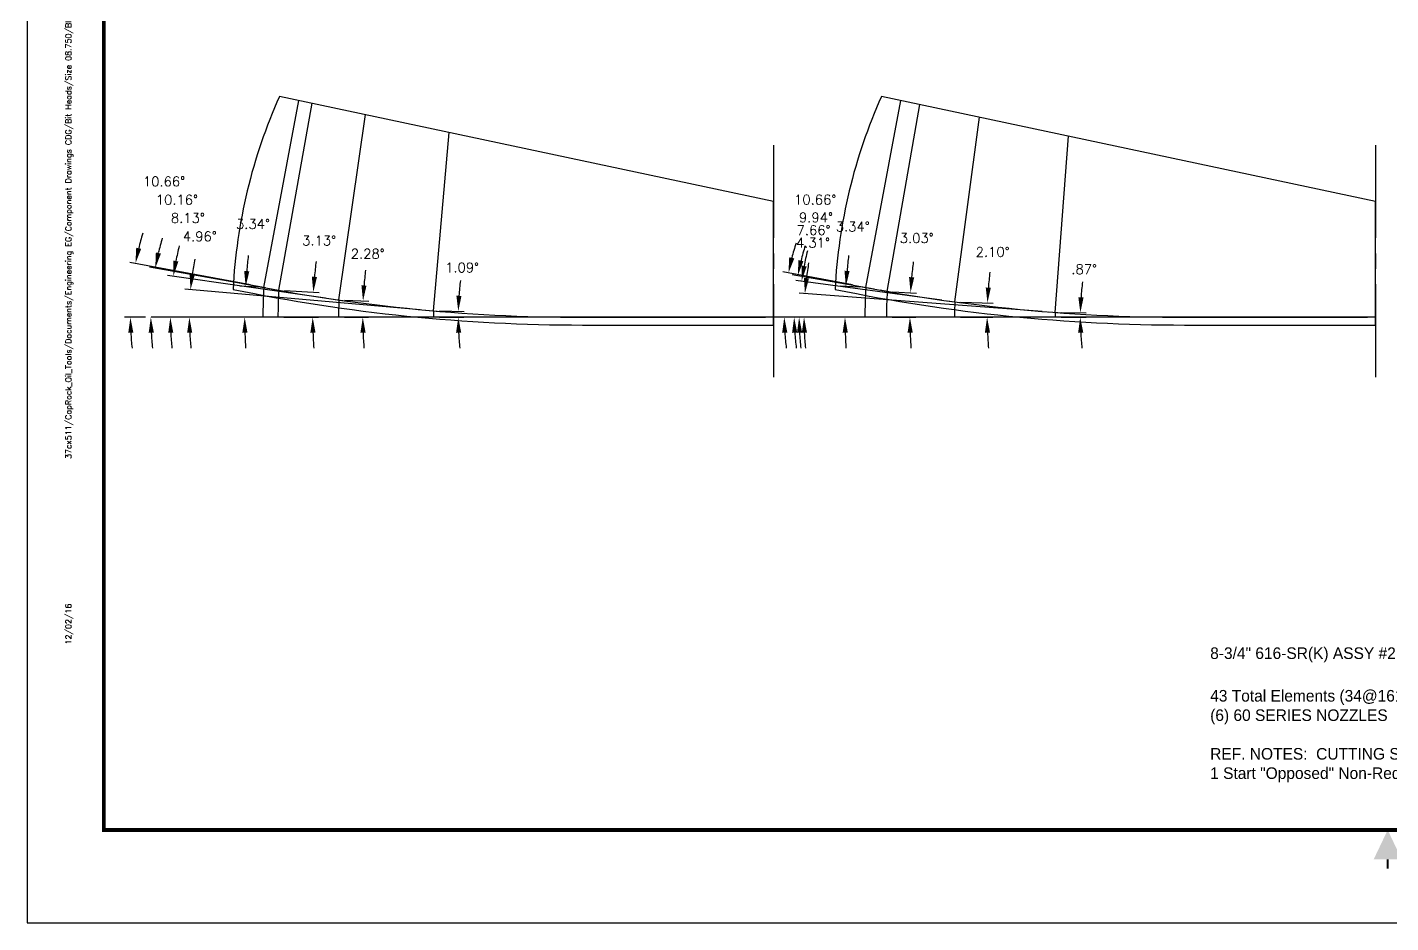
# Model space of a CAD drawing. Extents: x 25.7 to 69.7, y 0 to 17.
# Drawn here: x 25.66 to 36.68, y 0 to 7.24 of the extents above; entities that cross this region are included whole.
import ezdxf
from ezdxf.enums import TextEntityAlignment as Align

# ---------------------------------------------------------------- set-up
doc = ezdxf.new("R2010")
doc.units = 0
doc.header["$MEASUREMENT"] = 0
doc.linetypes.add('CENTER2', pattern=[1.125, 0.75, -0.125, 0.125, -0.125])
doc.layers.get('0').update_dxf_attribs({"linetype": 'CONTINUOUS'})
doc.layers.add('Blade_1', color=30, linetype='CONTINUOUS', true_color=0xff7f00)
doc.layers.add('Blade_2', color=7, linetype='CONTINUOUS', true_color=0xcccc00)
for name, color, linetype in [('CLine', 5, 'CENTER2'), ('Text', 3, 'CONTINUOUS'), ('Title Block', 7, 'CONTINUOUS')]:
    doc.layers.add(name, color=color, linetype=linetype)
doc.styles.add('RomanS', font='romans')
doc.dimstyles.get("Standard").update_dxf_attribs({"dimtxt": 0.078125, "dimasz": 0.125, "dimexe": 0.046875, "dimexo": 0.046875, "dimgap": 0.046875, "dimtad": 0, "dimtih": 1, "dimtoh": 1, "dimdec": 4, "dimzin": 4, "dimdsep": 46, "dimtxsty": 'RomanS', "dimcen": 0.09375, "dimclre": 9, "dimazin": 1, "dimtfac": 1, "dimtdec": 4, "dimtofl": 0, "dimtmove": 0, "dimatfit": 1, "dimfxl": 1, "dimtolj": 1, "dimtzin": 0, "dimarcsym": 0})

# ---------------------------------------------------------------- blocks, each defined once
blk = doc.blocks.new('COT_cblock')
at = {"layer": 'Title Block', "color": 8}
blk.add_lwpolyline([(0, 0), (22, 0), (22, 17), (0, 17)], close=True, dxfattribs=at)
at = {"layer": 'Title Block', "const_width": 0.03}
blk.add_lwpolyline([(21.38, 16.25), (0.62, 16.25), (0.62, 0.75), (21.38, 0.75)], close=True, dxfattribs=at)
at = {"layer": 'Title Block', "const_width": 0.015}
blk.add_lwpolyline([(11, 0.438), (11, 0.513)], dxfattribs=at)
at = {"layer": 'Title Block'}
blk.add_solid([(10.887, 0.513), (11.113, 0.513), (11, 0.75)], dxfattribs=at)
at = {"layer": 'Title Block', "color": 1, "style": 'RomanS', "flags": 8}
for tag, p in [('FNAME', (0.37, 3.75)), ('REVDATE', (0.37, 2.25)), ('USER', (0.37, 0.75))]:
    blk.add_attdef(tag, text='', height=0.047, rotation=90, dxfattribs=at).set_placement(p, align=Align.BOTTOM_LEFT)
at = {"layer": 'Title Block', "color": 3, "style": 'RomanS', "flags": 8}
for tag, height, p in [('DRAWN', 0.11, (16.95, 1.984)), ('TITL1', 0.125, (19.587, 1.684)), ('TITL2', 0.094, (19.587, 1.514)), ('TITL3', 0.094, (19.587, 1.374))]:
    blk.add_attdef(tag, text='', height=height, dxfattribs=at).set_placement(p, align=Align.MIDDLE_CENTER)
for tag, p in [('DDATE', (16.606, 1.672)), ('CHECK', (16.606, 1.406)), ('MATRL', (16.606, 1.149)), ('PDATE', (16.606, 0.883)), ('SCALE', (18.146, 0.855)), ('SHEET', (20.255, 0.855))]:
    blk.add_attdef(tag, text='', height=0.094, dxfattribs=at).set_placement(p, align=Align.MIDDLE_LEFT)
for tag, p in [('FSCM#', (18.587, 1.121)), ('DWG#', (20.06, 1.121)), ('REV#', (21.22, 1.121))]:
    blk.add_attdef(tag, text='', height=0.094, dxfattribs=at).set_placement(p, align=Align.TOP_CENTER)
blk = doc.blocks.new('*D394')
at = {"layer": 'Blade_1', "color": 9, "linetype": 'ByBlock', "lineweight": -2, "transparency": 16777216}
blk.add_line((28.831, 4.957), (26.928, 5.123), dxfattribs=at)
at = {"layer": 'Blade_1', "color": 0, "linetype": 'ByBlock', "lineweight": -2, "transparency": 16777216}
for start, end in [(169.477, 172.2572), (182.7801, 185.5603)]:
    blk.add_arc((29.542, 4.896), 2.576, start, end, dxfattribs=at)
at = {"layer": 'Blade_1', "color": 0, "linetype": 'ByBlock', "transparency": 16777216}
for points in [[(27.01, 5.241), (26.968, 5.245), (26.975, 5.119)], [(26.948, 4.77), (26.989, 4.771), (26.966, 4.896)]]:
    blk.add_solid(points, dxfattribs=at)
at = {"layer": 'Blade_1', "color": 0, "linetype": 'ByBlock', "transparency": 16777216, "insert": (27.05, 5.55), "char_height": 0.0781, "attachment_point": 5, "style": 'RomanS'}
blk.add_mtext('\\A1;4.96°', dxfattribs=at)
blk = doc.blocks.new('*D395')
at = {"layer": 'Blade_1', "color": 9, "linetype": 'ByBlock', "lineweight": -2, "transparency": 16777216}
for p, q in [((28.987, 4.947), (29.187, 4.943)), ((28.987, 4.896), (29.186, 4.896))]:
    blk.add_line(p, q, dxfattribs=at)
at = {"layer": 'Blade_1', "color": 0, "linetype": 'ByBlock', "lineweight": -2, "transparency": 16777216}
for start, end in [(173.2892, 176.0999), (182.8107, 185.6214)]:
    blk.add_arc((31.688, 4.896), 2.548, start, end, dxfattribs=at)
at = {"layer": 'Blade_1', "color": 0, "linetype": 'ByBlock', "transparency": 16777216}
for points in [[(29.166, 5.068), (29.125, 5.07), (29.14, 4.944)], [(29.122, 4.77), (29.164, 4.771), (29.14, 4.896)]]:
    blk.add_solid(points, dxfattribs=at)
at = {"layer": 'Blade_1', "color": 0, "linetype": 'ByBlock', "transparency": 16777216, "insert": (29.171, 5.298), "char_height": 0.0781, "attachment_point": 5, "style": 'RomanS'}
blk.add_mtext('\\A1;1.09°', dxfattribs=at)
blk = doc.blocks.new('*D400')
at = {"layer": 'Blade_1', "color": 9, "linetype": 'ByBlock', "lineweight": -2, "transparency": 16777216}
blk.add_line((28.066, 5.051), (26.789, 5.234), dxfattribs=at)
at = {"layer": 'Blade_1', "color": 0, "linetype": 'ByBlock', "lineweight": -2, "transparency": 16777216}
for start, end in [(165.7561, 168.8129), (183.0568, 186.1136)]:
    blk.add_arc((29.155, 4.896), 2.343, start, end, dxfattribs=at)
at = {"layer": 'Blade_1', "color": 0, "linetype": 'ByBlock', "transparency": 16777216}
for points in [[(26.877, 5.347), (26.836, 5.354), (26.836, 5.227)], [(26.795, 4.77), (26.836, 4.771), (26.812, 4.896)]]:
    blk.add_solid(points, dxfattribs=at)
at = {"layer": 'Blade_1', "color": 0, "linetype": 'ByBlock', "transparency": 16777216, "insert": (26.954, 5.698), "char_height": 0.0781, "attachment_point": 5, "style": 'RomanS'}
blk.add_mtext('\\A1;8.13°', dxfattribs=at)
blk = doc.blocks.new('*D401')
at = {"layer": 'Blade_1', "color": 9, "linetype": 'ByBlock', "lineweight": -2, "transparency": 16777216}
for p, q in [((28.222, 5.034), (28.417, 5.026)), ((28.219, 4.896), (28.415, 4.896))]:
    blk.add_line(p, q, dxfattribs=at)
at = {"layer": 'Blade_1', "color": 0, "linetype": 'ByBlock', "lineweight": -2, "transparency": 16777216}
for start, end in [(173.4023, 175.5594), (182.1572, 184.3143)]:
    blk.add_arc((31.688, 4.896), 3.32, start, end, dxfattribs=at)
at = {"layer": 'Blade_1', "color": 0, "linetype": 'ByBlock', "transparency": 16777216}
for points in [[(28.398, 5.152), (28.357, 5.154), (28.37, 5.028)], [(28.349, 4.77), (28.391, 4.771), (28.368, 4.896)]]:
    blk.add_solid(points, dxfattribs=at)
at = {"layer": 'Blade_1', "color": 0, "linetype": 'ByBlock', "transparency": 16777216, "insert": (28.408, 5.409), "char_height": 0.0781, "attachment_point": 5, "style": 'RomanS'}
blk.add_mtext('\\A1;2.28°', dxfattribs=at)
blk = doc.blocks.new('*D408')
at = {"layer": 'Blade_1', "color": 9, "linetype": 'ByBlock', "lineweight": -2, "transparency": 16777216}
for p, q in [((27.581, 5.133), (26.644, 5.301)), ((26.61, 4.896), (26.608, 4.896))]:
    blk.add_line(p, q, dxfattribs=at)
at = {"layer": 'Blade_1', "color": 0, "linetype": 'ByBlock', "lineweight": -2, "transparency": 16777216}
for start, end in [(163.4853, 166.6646), (183.1793, 186.3586)]:
    blk.add_arc((28.907, 4.896), 2.253, start, end, dxfattribs=at)
at = {"layer": 'Blade_1', "color": 0, "linetype": 'ByBlock', "transparency": 16777216}
for points in [[(26.736, 5.411), (26.695, 5.42), (26.69, 5.293)], [(26.637, 4.77), (26.679, 4.771), (26.654, 4.896)]]:
    blk.add_solid(points, dxfattribs=at)
at = {"layer": 'Blade_1', "color": 0, "linetype": 'ByBlock', "transparency": 16777216, "insert": (26.865, 5.846), "char_height": 0.0781, "attachment_point": 5, "style": 'RomanS'}
blk.add_mtext('\\A1;10.16°', dxfattribs=at)
blk = doc.blocks.new('*D409')
at = {"layer": 'Blade_1', "color": 9, "linetype": 'ByBlock', "lineweight": -2, "transparency": 16777216}
for p, q in [((27.735, 5.112), (28.015, 5.096)), ((27.729, 4.896), (28.01, 4.896))]:
    blk.add_line(p, q, dxfattribs=at)
at = {"layer": 'Blade_1', "color": 0, "linetype": 'ByBlock', "lineweight": -2, "transparency": 16777216}
for start, end in [(173.0295, 174.9521), (181.9226, 183.8452)]:
    blk.add_arc((31.688, 4.896), 3.725, start, end, dxfattribs=at)
at = {"layer": 'Blade_1', "color": 0, "linetype": 'ByBlock', "transparency": 16777216}
for points in [[(27.998, 5.222), (27.956, 5.225), (27.968, 5.099)], [(27.944, 4.77), (27.986, 4.771), (27.963, 4.896)]]:
    blk.add_solid(points, dxfattribs=at)
at = {"layer": 'Blade_1', "color": 0, "linetype": 'ByBlock', "transparency": 16777216, "insert": (28.015, 5.516), "char_height": 0.0781, "attachment_point": 5, "style": 'RomanS'}
blk.add_mtext('\\A1;3.13°', dxfattribs=at)
blk = doc.blocks.new('*D412')
at = {"layer": 'Blade_1', "color": 9, "linetype": 'ByBlock', "lineweight": -2, "transparency": 16777216}
for p, q in [((27.46, 5.157), (26.484, 5.34)), ((26.61, 4.896), (26.442, 4.896))]:
    blk.add_line(p, q, dxfattribs=at)
at = {"layer": 'Blade_1', "color": 0, "linetype": 'ByBlock', "lineweight": -2, "transparency": 16777216}
for start, end in [(163.2587, 166.2985), (183.0398, 186.0797)]:
    blk.add_arc((28.845, 4.896), 2.356, start, end, dxfattribs=at)
at = {"layer": 'Blade_1', "color": 0, "linetype": 'ByBlock', "transparency": 16777216}
for points in [[(26.576, 5.449), (26.536, 5.458), (26.53, 5.332)], [(26.472, 4.77), (26.513, 4.771), (26.489, 4.896)]]:
    blk.add_solid(points, dxfattribs=at)
at = {"layer": 'Blade_1', "color": 0, "linetype": 'ByBlock', "transparency": 16777216, "insert": (26.761, 5.994), "char_height": 0.0781, "attachment_point": 5, "style": 'RomanS'}
blk.add_mtext('\\A1;10.66°', dxfattribs=at)
blk = doc.blocks.new('*D413')
at = {"layer": 'Blade_1', "color": 9, "linetype": 'ByBlock', "lineweight": -2, "transparency": 16777216}
for p, q in [((27.521, 5.139), (27.374, 5.148)), ((27.513, 4.896), (27.367, 4.896))]:
    blk.add_line(p, q, dxfattribs=at)
at = {"layer": 'Blade_1', "color": 0, "linetype": 'ByBlock', "lineweight": -2, "transparency": 16777216}
for start, end in [(173.3072, 174.9827), (181.6756, 183.3511)]:
    blk.add_arc((31.688, 4.896), 4.275, start, end, dxfattribs=at)
at = {"layer": 'Blade_1', "color": 0, "linetype": 'ByBlock', "transparency": 16777216}
for points in [[(27.451, 5.268), (27.409, 5.271), (27.421, 5.145)], [(27.394, 4.77), (27.436, 4.771), (27.413, 4.896)]]:
    blk.add_solid(points, dxfattribs=at)
at = {"layer": 'Blade_1', "color": 0, "linetype": 'ByBlock', "transparency": 16777216, "insert": (27.48, 5.65), "char_height": 0.0781, "attachment_point": 5, "style": 'RomanS'}
blk.add_mtext('\\A1;3.34°', dxfattribs=at)
blk = doc.blocks.new('*D414')
at = {"layer": 'Blade_2', "color": 9, "linetype": 'ByBlock', "lineweight": -2, "transparency": 16777216}
blk.add_line((33.051, 5.034), (31.87, 5.193), dxfattribs=at)
at = {"layer": 'Blade_2', "color": 0, "linetype": 'ByBlock', "lineweight": -2, "transparency": 16777216}
for start, end in [(165.777, 169.0573), (183.2803, 186.5606)]:
    blk.add_arc((34.08, 4.896), 2.184, start, end, dxfattribs=at)
at = {"layer": 'Blade_2', "color": 0, "linetype": 'ByBlock', "transparency": 16777216}
for points in [[(31.957, 5.307), (31.916, 5.314), (31.916, 5.187)], [(31.879, 4.77), (31.921, 4.771), (31.896, 4.896)]]:
    blk.add_solid(points, dxfattribs=at)
at = {"layer": 'Blade_2', "color": 0, "linetype": 'ByBlock', "transparency": 16777216, "insert": (32.013, 5.6), "char_height": 0.0781, "attachment_point": 5, "style": 'RomanS'}
blk.add_mtext('\\A1;7.66°', dxfattribs=at)
blk = doc.blocks.new('*D415')
at = {"layer": 'Blade_2', "color": 9, "linetype": 'ByBlock', "lineweight": -2, "transparency": 16777216}
blk.add_line((32.504, 5.123), (31.839, 5.24), dxfattribs=at)
at = {"layer": 'Blade_2', "color": 0, "linetype": 'ByBlock', "lineweight": -2, "transparency": 16777216}
for start, end in [(162.6977, 166.3798), (183.6821, 187.3642)]:
    blk.add_arc((33.802, 4.896), 1.945, start, end, dxfattribs=at)
at = {"layer": 'Blade_2', "color": 0, "linetype": 'ByBlock', "transparency": 16777216}
for points in [[(31.931, 5.35), (31.891, 5.358), (31.885, 5.232)], [(31.839, 4.77), (31.881, 4.771), (31.856, 4.896)]]:
    blk.add_solid(points, dxfattribs=at)
at = {"layer": 'Blade_2', "color": 0, "linetype": 'ByBlock', "transparency": 16777216, "insert": (32.032, 5.703), "char_height": 0.0781, "attachment_point": 5, "style": 'RomanS'}
blk.add_mtext('\\A1;9.94°', dxfattribs=at)
blk = doc.blocks.new('*D416')
at = {"layer": 'Blade_2', "color": 9, "linetype": 'ByBlock', "lineweight": -2, "transparency": 16777216}
for p, q in [((33.202, 5.018), (33.465, 5.009)), ((33.2, 4.896), (33.463, 4.896))]:
    blk.add_line(p, q, dxfattribs=at)
at = {"layer": 'Blade_2', "color": 0, "linetype": 'ByBlock', "lineweight": -2, "transparency": 16777216}
for start, end in [(173.3407, 175.6224), (182.2817, 184.5634)]:
    blk.add_arc((36.556, 4.896), 3.139, start, end, dxfattribs=at)
at = {"layer": 'Blade_2', "color": 0, "linetype": 'ByBlock', "transparency": 16777216}
for points in [[(33.446, 5.134), (33.405, 5.137), (33.419, 5.011)], [(33.398, 4.77), (33.44, 4.771), (33.416, 4.896)]]:
    blk.add_solid(points, dxfattribs=at)
at = {"layer": 'Blade_2', "color": 0, "linetype": 'ByBlock', "transparency": 16777216, "insert": (33.461, 5.424), "char_height": 0.0781, "attachment_point": 5, "style": 'RomanS'}
blk.add_mtext('\\A1;2.10°', dxfattribs=at)
blk = doc.blocks.new('*D417')
at = {"layer": 'Blade_2', "color": 9, "linetype": 'ByBlock', "lineweight": -2, "transparency": 16777216}
for p, q in [((32.655, 5.102), (32.844, 5.092)), ((32.649, 4.896), (32.839, 4.896))]:
    blk.add_line(p, q, dxfattribs=at)
at = {"layer": 'Blade_2', "color": 0, "linetype": 'ByBlock', "lineweight": -2, "transparency": 16777216}
for start, end in [(173.1613, 175.0643), (181.903, 183.8061)]:
    blk.add_arc((36.556, 4.896), 3.764, start, end, dxfattribs=at)
at = {"layer": 'Blade_2', "color": 0, "linetype": 'ByBlock', "transparency": 16777216}
for points in [[(32.827, 5.218), (32.785, 5.221), (32.797, 5.095)], [(32.773, 4.77), (32.815, 4.771), (32.792, 4.896)]]:
    blk.add_solid(points, dxfattribs=at)
at = {"layer": 'Blade_2', "color": 0, "linetype": 'ByBlock', "transparency": 16777216, "insert": (32.847, 5.536), "char_height": 0.0781, "attachment_point": 5, "style": 'RomanS'}
blk.add_mtext('\\A1;3.03°', dxfattribs=at)
blk = doc.blocks.new('*D488')
at = {"layer": 'Blade_2', "color": 9, "linetype": 'ByBlock', "lineweight": -2, "transparency": 16777216}
for p, q in [((34.014, 4.934), (34.217, 4.931)), ((34.014, 4.896), (34.216, 4.896))]:
    blk.add_line(p, q, dxfattribs=at)
at = {"layer": 'Blade_2', "color": 0, "linetype": 'ByBlock', "lineweight": -2, "transparency": 16777216}
for start, end in [(173.1254, 176.1274), (183.0019, 186.0039)]:
    blk.add_arc((36.556, 4.896), 2.386, start, end, dxfattribs=at)
at = {"layer": 'Blade_2', "color": 0, "linetype": 'ByBlock', "transparency": 16777216}
for points in [[(34.196, 5.056), (34.154, 5.058), (34.17, 4.932)], [(34.152, 4.77), (34.194, 4.771), (34.169, 4.896)]]:
    blk.add_solid(points, dxfattribs=at)
at = {"layer": 'Blade_2', "color": 0, "linetype": 'ByBlock', "transparency": 16777216, "insert": (34.201, 5.284), "char_height": 0.0781, "attachment_point": 5, "style": 'RomanS'}
blk.add_mtext('\\A1;.87°', dxfattribs=at)
blk = doc.blocks.new('*D489')
at = {"layer": 'Blade_2', "color": 9, "linetype": 'ByBlock', "lineweight": -2, "transparency": 16777216}
blk.add_line((33.862, 4.943), (31.896, 5.091), dxfattribs=at)
at = {"layer": 'Blade_2', "color": 0, "linetype": 'ByBlock', "lineweight": -2, "transparency": 16777216}
for start, end in [(170.0841, 172.8891), (182.805, 185.61)]:
    blk.add_arc((34.489, 4.896), 2.554, start, end, dxfattribs=at)
at = {"layer": 'Blade_2', "color": 0, "linetype": 'ByBlock', "transparency": 16777216}
for points in [[(31.976, 5.21), (31.935, 5.214), (31.943, 5.087)], [(31.918, 4.77), (31.96, 4.771), (31.936, 4.896)]]:
    blk.add_solid(points, dxfattribs=at)
at = {"layer": 'Blade_2', "color": 0, "linetype": 'ByBlock', "transparency": 16777216, "insert": (32.008, 5.498), "char_height": 0.0781, "attachment_point": 5, "style": 'RomanS'}
blk.add_mtext('\\A1;4.31°', dxfattribs=at)
blk = doc.blocks.new('*D504')
at = {"layer": 'Blade_2', "color": 9, "linetype": 'ByBlock', "lineweight": -2, "transparency": 16777216}
blk.add_line((32.327, 5.157), (31.764, 5.263), dxfattribs=at)
at = {"layer": 'Blade_2', "color": 0, "linetype": 'ByBlock', "lineweight": -2, "transparency": 16777216}
for start, end in [(161.941, 165.6397), (183.6987, 187.3974)]:
    blk.add_arc((33.713, 4.896), 1.937, start, end, dxfattribs=at)
at = {"layer": 'Blade_2', "color": 0, "linetype": 'ByBlock', "transparency": 16777216}
for points in [[(31.857, 5.372), (31.816, 5.381), (31.81, 5.254)], [(31.759, 4.77), (31.801, 4.771), (31.776, 4.896)]]:
    blk.add_solid(points, dxfattribs=at)
at = {"layer": 'Blade_2', "color": 0, "linetype": 'ByBlock', "transparency": 16777216, "insert": (32.026, 5.847), "char_height": 0.0781, "attachment_point": 5, "style": 'RomanS'}
blk.add_mtext('\\A1;10.66°', dxfattribs=at)
blk = doc.blocks.new('*D505')
at = {"layer": 'Blade_2', "color": 9, "linetype": 'ByBlock', "lineweight": -2, "transparency": 16777216}
for p, q in [((32.388, 5.139), (32.227, 5.148)), ((32.381, 4.896), (32.22, 4.896))]:
    blk.add_line(p, q, dxfattribs=at)
at = {"layer": 'Blade_2', "color": 0, "linetype": 'ByBlock', "lineweight": -2, "transparency": 16777216}
for start, end in [(173.3182, 174.9882), (181.6701, 183.3401)]:
    blk.add_arc((36.556, 4.896), 4.289, start, end, dxfattribs=at)
at = {"layer": 'Blade_2', "color": 0, "linetype": 'ByBlock', "transparency": 16777216}
for points in [[(32.304, 5.269), (32.263, 5.272), (32.274, 5.146)], [(32.248, 4.77), (32.29, 4.771), (32.267, 4.896)]]:
    blk.add_solid(points, dxfattribs=at)
at = {"layer": 'Blade_2', "color": 0, "linetype": 'ByBlock', "transparency": 16777216, "insert": (32.33, 5.629), "char_height": 0.0781, "attachment_point": 5, "style": 'RomanS'}
blk.add_mtext('\\A1;3.34°', dxfattribs=at)

msp = doc.modelspace()

# ---------------------------------------------------------------- linework, layer by layer
at = {"linetype": 'ByBlock', "flags": 128}
for points in [[(31.68796, 4.89576), (31.68796, 5.83326), (27.69428, 6.68214, 0.09249973), (27.3188, 5.12167, 0.05087665), (30.14586, 4.83326), (31.68796, 4.83326)], [(36.55555, 4.89576), (36.55555, 5.83326), (32.56187, 6.68214, 0.09249973), (32.18639, 5.12167, 0.05087665), (35.01345, 4.83326), (36.55555, 4.83326)], [(27.32251, 5.18472, 0.05104016), (30.14586, 4.89576), (31.62546, 4.89576)], [(32.1901, 5.18472, 0.05104016), (35.01345, 4.89576), (36.49305, 4.89576)]]:
    msp.add_lwpolyline(points, format="xyb", dxfattribs=at)
at = {"layer": 'Blade_1', "linetype": 'ByBlock'}
for p, q in [((27.5673, 5.13636), (27.85199, 6.64862)), ((27.68827, 5.11414), (27.95907, 6.62586)), ((28.17475, 5.03584), (28.38885, 6.53451)), ((28.94017, 4.94801), (29.06544, 6.39069)), ((27.50588, 5.14793), (27.62872, 5.1248)), ((27.62675, 5.12516), (27.74979, 5.10312)), ((28.11288, 5.04468), (28.23662, 5.02701)), ((28.1447, 5.04003), (28.26849, 5.02264)), ((28.8779, 4.95341), (29.00243, 4.9426))]:
    msp.add_line(p, q, dxfattribs=at)
for radius, start in [(4.12768, 176.658293), (4.00565, 176.874745), (3.516, 177.716592), (2.74829, 178.910668)]:
    msp.add_arc((31.68796, 4.89576), radius, start, 180, dxfattribs=at)
at = {"layer": 'Blade_2', "linetype": 'ByBlock'}
for p, q in [((32.43489, 5.13636), (32.71958, 6.64862)), ((32.60806, 5.10489), (32.87283, 6.61604)), ((33.15508, 5.02021), (33.35596, 6.51335)), ((33.96701, 4.9351), (34.07435, 6.36065)), ((32.37346, 5.14793), (32.49631, 5.1248)), ((32.66568, 5.0948), (32.55044, 5.11499)), ((33.0971, 5.02801), (33.21306, 5.01241)), ((33.90868, 4.93949), (34.02535, 4.93071))]:
    msp.add_line(p, q, dxfattribs=at)
for radius, start in [(4.12768, 176.658293), (3.95303, 176.967348), (3.40275, 177.904041), (2.58884, 179.129316)]:
    msp.add_arc((36.55555, 4.89576), radius, start, 180, dxfattribs=at)
at = {"layer": 'CLine'}
for p, q in [((31.68796, 6.2877), (31.68796, 4.4127)), ((36.55555, 6.2877), (36.55555, 4.4127))]:
    msp.add_line(p, q, dxfattribs=at)
at = {"layer": 'Text', "color": 1, "linetype": 'ByBlock'}
for p, q in [((31.68796, 4.89576), (26.65657, 4.89576)), ((36.55555, 4.89576), (31.52416, 4.89576))]:
    msp.add_line(p, q, dxfattribs=at)
at = {"layer": 'Text', "linetype": 'ByBlock'}
for p, q in [((31.68796, 4.83326), (31.68796, 4.89576)), ((36.55555, 4.83326), (36.55555, 4.89576))]:
    msp.add_line(p, q, dxfattribs=at)

# ---------------------------------------------------------------- block references
ref = msp.add_blockref('COT_cblock', (25.65517, 0))
ref.add_attrib('REVDATE', '12/02/16', dxfattribs={"layer": 'Title Block', "color": 1, "height": 0.047, "rotation": 90, "style": 'RomanS', "flags": 8}).set_placement((26.02517, 2.25), align=Align.BOTTOM_LEFT)
ref.add_attrib('FNAME', '37cx511/CapRock_Oil_Tools/Documents/Engineering EG/Component Drawings CDG/Bit Heads/Size 08.750/Blade 6/CDG-38742r1.dwg', dxfattribs={"layer": 'Title Block', "color": 1, "height": 0.047, "rotation": 90, "style": 'RomanS', "flags": 8}).set_placement((26.02517, 3.75), align=Align.BOTTOM_LEFT)

# ---------------------------------------------------------------- texts
at = {"layer": 'Text', "insert": (35.21988, 2.22656), "char_height": 0.09375, "width": 7.631996, "attachment_point": 1}
msp.add_mtext('\\A1;8-3/4" 616-SR(K) ASSY #2142 VMR 12/02/16\\P\\P43 Total Elements (34@1613 & 6 @ {\\H0.7x;\\S1/2;}" PDC Knuckles & 3 @ {\\H0.7x;\\S7/16;}" PDC Knuckles)\\P(6) 60 SERIES NOZZLES\\P\\PREF. NOTES:  CUTTING STRUCTURE\\P1 Start "Opposed" Non-Redundant with variable exposure.  ', dxfattribs=at)

# ---------------------------------------------------------------- dimensions: what is measured, and where the dimension line sits
at = {"layer": 'Blade_1', "linetype": 'ByBlock'}
for base, line2, picture, middle in [((26.49357, 5.04182), ((27.50588, 5.14793), (27.62872, 5.1248)), '*D412', (26.76084, 5.99441)), ((26.65833, 5.0288), ((27.62675, 5.12516), (27.74979, 5.10312)), '*D408', (26.86467, 5.84616)), ((26.81472, 5.00655), ((28.11288, 5.04468), (28.23662, 5.02701)), '*D400', (26.95367, 5.69791)), ((26.96658, 4.97013), ((28.8779, 4.95341), (29.00243, 4.9426)), '*D394', (27.04984, 5.54956))]:
    dim = msp.add_angular_dim_2l(base=base, line1=((31.68796, 4.89576), (26.65657, 4.89576)), line2=line2, dimstyle='Standard', dxfattribs=at)
    dim.commit()
    dim.dimension.update_dxf_attribs({"geometry": picture, "text_midpoint": middle, "dimtype": 162})
for base, p1, p2, picture, middle in [((27.41426, 4.97886), (27.5673, 5.13636), (27.56028, 4.89576), '*D413', (27.48046, 5.64966)), ((27.96325, 4.96349), (27.68827, 5.11414), (27.68231, 4.89576), '*D409', (28.01467, 5.51624)), ((28.36798, 4.93986), (28.17475, 5.03584), (28.17196, 4.89576), '*D401', (28.40756, 5.40876)), ((29.13966, 4.91191), (28.94017, 4.94801), (28.93967, 4.89576), '*D395', (29.17149, 5.29757))]:
    dim = msp.add_angular_dim_3p(base=base, center=(31.68796, 4.89576), p1=p1, p2=p2, dimstyle='Standard', dxfattribs=at)
    dim.commit()
    dim.dimension.update_dxf_attribs({"geometry": picture, "text_midpoint": middle, "dimtype": 165})
at = {"layer": 'Blade_2', "linetype": 'ByBlock'}
for base, line1, line2, picture, middle in [((31.77997, 5.01581), ((36.55555, 4.89576), (31.52416, 4.89576)), ((32.37346, 5.14793), (32.49631, 5.1248)), '*D504', (32.02616, 5.84735)), ((31.8595, 5.00817), ((32.66568, 5.0948), (32.55044, 5.11499)), ((36.55555, 4.89576), (31.52416, 4.89576)), '*D415', (32.03167, 5.70307)), ((31.89864, 4.99307), ((36.55555, 4.89576), (31.52416, 4.89576)), ((33.0971, 5.02801), (33.21306, 5.01241)), '*D414', (32.01329, 5.60041)), ((31.936767, 4.959719), ((36.55555, 4.895759), (31.524157, 4.895759)), ((33.908676, 4.93949), (34.025346, 4.930706)), '*D489', (32.008095, 5.498391))]:
    dim = msp.add_angular_dim_2l(base=base, line1=line1, line2=line2, dimstyle='Standard', dxfattribs=at)
    dim.commit()
    dim.dimension.update_dxf_attribs({"geometry": picture, "text_midpoint": middle, "dimtype": 162})
for base, p1, p2, picture, middle in [((32.26774, 4.97913), (32.43489, 5.13636), (32.42787, 4.89576), '*D505', (32.33003, 5.6287)), ((32.79253, 4.96216), (32.60806, 5.10489), (32.60252, 4.89576), '*D417', (32.84674, 5.53565)), ((33.41668, 4.93404), (33.15508, 5.02021), (33.1528, 4.89576), '*D416', (33.46121, 5.424)), ((34.16952, 4.90784), (33.96701, 4.9351), (33.96671, 4.89576), '*D488', (34.20136, 5.28443))]:
    dim = msp.add_angular_dim_3p(base=base, center=(36.55555, 4.89576), p1=p1, p2=p2, dimstyle='Standard', dxfattribs=at)
    dim.commit()
    dim.dimension.update_dxf_attribs({"geometry": picture, "text_midpoint": middle, "dimtype": 165})

doc.saveas('drawing.dxf')
